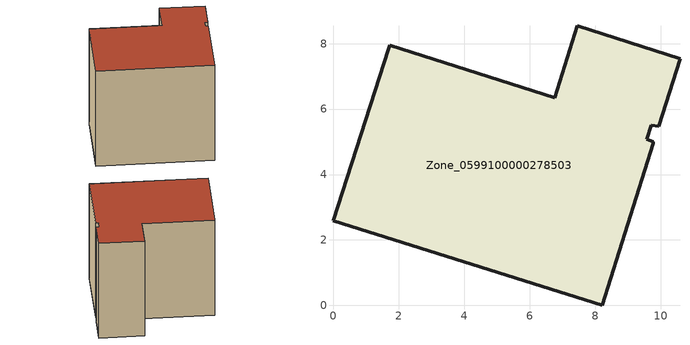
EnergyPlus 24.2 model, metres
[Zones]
Zone_0599100000278503
 floor ground (C_G): 6.76,6.35 7.45,8.55 10.59,7.54 9.94,5.48 9.71,5.5 9.57,5.08 9.78,5 9.77,4.95 8.21,0 0,2.58 1.69,7.86 1.71,7.95 z0
 wall outside (C_F): 7.45,8.55 6.76,6.35 1.71,7.95 1.69,7.86 0,2.58 8.21,0 9.77,4.95 9.78,5 9.57,5.08 9.71,5.5 9.94,5.48 10.59,7.54 7.45,8.55 z0:8.12
 roof outside (C_R): 9.71,5.5 9.94,5.48 10.59,7.54 7.45,8.55 6.76,6.35 1.71,7.95 1.69,7.86 0,2.58 8.21,0 9.77,4.95 9.78,5 9.57,5.08 z8.12
[BUILDING]
Pand.0599100000278503: North Axis=0; Terrain=City; Loads Convergence Tolerance Value=0.04; Temperature Convergence Tolerance Value=0.4; Solar Distribution=FullExterior; Maximum Number of Warmup Days=25; Minimum Number of Warmup Days=1
[Site:Location]
Rotterdam.The.Hague.AP_ZH_NLD Design_Conditions: Latitude=51.96; Longitude=4.45; Time Zone=1; Elevation=-4.5
[SITE:GROUNDTEMPERATURE:BUILDINGSURFACE]
18, 18, 18, 18, 18, 18, 18, 18, 18, 18, 18, 18
[MATERIAL] Thermal Absorptance=0.9; Solar Absorptance=0.7; Visible Absorptance=0.7
Name | Roughness | Thickness | Conductivity | Density | Specific Heat
G.TC.1975-1991 | MediumSmooth | 0.15 | 0.288461 | 540 | 1210
F.TC.1975-1991 | Rough | 0.3 | 0.230769 | 1920 | 840
R.TC.1975-1991 | MediumRough | 0.2 | 0.153846 | 1500 | 1000
[CONSTRUCTION]
C_G: G.TC.1975-1991
C_F: F.TC.1975-1991
C_R: R.TC.1975-1991
[ZONE]
Zone_0599100000278503: Type=1; Multiplier=1; Ceiling Height=Autocalculate; Volume=Autocalculate; Floor Area=autocalculate; Part of Total Floor Area=Yes
[ZONEINFILTRATION:DESIGNFLOWRATE]
Infil_Zone_0599100000278503: Zone or ZoneList or Space or SpaceList=Zone_0599100000278503; Schedule=AlwaysOn; Design Flow Rate Calculation Method=Flow/Area; Flow Rate per Floor Area=0.003; Constant Term Coefficient=1; Temperature Term Coefficient=0; Velocity Term Coefficient=0; Velocity Squared Term Coefficient=0
[HVACTEMPLATE:ZONE:IDEALLOADSAIRSYSTEM]
Zone_0599100000278503: Maximum Heating Supply Air Temperature=50; Minimum Cooling Supply Air Temperature=13; Maximum Heating Supply Air Humidity Ratio=0.0156; Minimum Cooling Supply Air Humidity Ratio=0.0077; Heating Limit=NoLimit; Cooling Limit=NoLimit; Dehumidification Control Type=ConstantSensibleHeatRatio; Cooling Sensible Heat Ratio=0.7; Dehumidification Setpoint=60; Humidification Control Type=None; Humidification Setpoint=30; Outdoor Air Method=None; Outdoor Air Flow Rate per Person=0.00944; Outdoor Air Flow Rate per Zone Floor Area=0; Outdoor Air Flow Rate per Zone=0; Demand Controlled Ventilation Type=None; Outdoor Air Economizer Type=NoEconomizer; Heat Recovery Type=None; Sensible Heat Recovery Effectiveness=0.7; Latent Heat Recovery Effectiveness=0.65
[ZONECONTROL:THERMOSTAT]
ThermostatControl_Zone_0599100000278503: Zone or ZoneList=Zone_0599100000278503; Control Type Schedule=DualSetpointControlType; Control 1=Thermostat_Zone_0599100000278503; Temperature Difference Between Cutout And Setpoint=0
[THERMOSTATSETPOINT:DUALSETPOINT]
Thermostat_Zone_0599100000278503: Heating Setpoint Temperature Schedule=HeatingSetpoint_Zone_0599100000278503; Cooling Setpoint Temperature Schedule=CoolingSetpoint_Zone_0599100000278503
[SCHEDULE:COMPACT]
HeatingSetpoint_Zone_0599100000278503: Through: 12/31, For: AllDays, Until: 24:00, 21
CoolingSetpoint_Zone_0599100000278503: Through: 12/31, For: AllDays, Until: 24:00, 24
DualSetpointControlType: Through: 12/31, For: AllDays, Until: 24:00, 4
AlwaysOn: Through: 12/31, For: AllDays, Until: 24:00, 1
